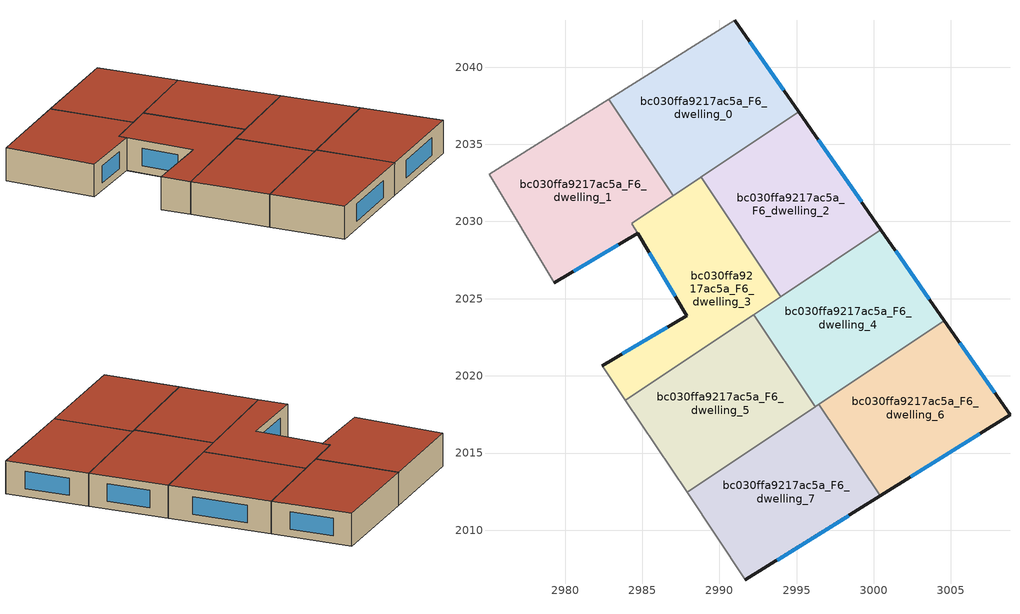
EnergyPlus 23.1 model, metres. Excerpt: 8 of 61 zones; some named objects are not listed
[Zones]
bc030ffa9217ac5a_F6_dwelling_0
 floor to bc030ffa9217ac5a_F5_dwelling_0 (EU_floor_Construction): 2991,2043.05 2995.15,2037.1 2987.03,2031.67 2982.84,2037.93 z18
 wall outside (EU_wall_Construction): 2995.15,2037.1 2991,2043.05 z18:21
 wall to bc030ffa9217ac5a_F6_dwelling_1 (EU_wall_Construction): 2982.84,2037.93 2987.03,2031.67 z18:21
 wall adiabatic (EU_wall_Construction): 2991,2043.05 2982.84,2037.93 z18:21
 wall to bc030ffa9217ac5a_F6_dwelling_2 (EU_wall_Construction): 2988.81,2032.86 2995.15,2037.1 z18:21
 wall to bc030ffa9217ac5a_F6_dwelling_3 (EU_wall_Construction): 2987.03,2031.67 2988.81,2032.86 z18:21
 window (EU_Window_Construction): 2994.18,2038.5 2991.98,2041.65 z18.7:20.3
 roof outside (EU_roof_Construction): 2995.15,2037.1 2991,2043.05 2982.84,2037.93 2987.03,2031.67 z21
bc030ffa9217ac5a_F6_dwelling_1
 floor to bc030ffa9217ac5a_F5_dwelling_1 (EU_floor_Construction): 2982.84,2037.93 2987.03,2031.67 2984.33,2029.87 2984.71,2029.24 2979.3,2026.03 2975.08,2033.07 z18
 wall outside (EU_wall_Construction): 2979.3,2026.03 2984.71,2029.24 z18:21
 wall adiabatic (EU_wall_Construction): 2982.84,2037.93 2975.08,2033.07 2979.3,2026.03 z18:21
 wall to bc030ffa9217ac5a_F6_dwelling_3 (EU_wall_Construction): 2984.34,2029.87 2987.03,2031.67 / 2984.71,2029.24 2984.33,2029.87 z18:21
 window (EU_Window_Construction): 2980.57,2026.79 2983.44,2028.48 z18.7:20.3
 roof outside (EU_roof_Construction): 2984.71,2029.24 2984.33,2029.87 2987.03,2031.67 2982.84,2037.93 2975.08,2033.07 2979.3,2026.03 z21
bc030ffa9217ac5a_F6_dwelling_2
 floor to bc030ffa9217ac5a_F5_dwelling_2 (EU_floor_Construction): 2995.15,2037.1 3000.46,2029.47 2993.97,2025.14 2988.81,2032.86 z18
 wall outside (EU_wall_Construction): 3000.46,2029.47 2995.15,2037.1 z18:21
 wall to bc030ffa9217ac5a_F6_dwelling_3 (EU_wall_Construction): 2988.81,2032.86 2993.97,2025.14 z18:21
 wall to bc030ffa9217ac5a_F6_dwelling_4 (EU_wall_Construction): 2993.97,2025.14 3000.46,2029.47 z18:21
 window (EU_Window_Construction): 2999.22,2031.27 2996.4,2035.31 z18.7:20.3
 roof outside (EU_roof_Construction): 3000.46,2029.47 2995.15,2037.1 2988.81,2032.86 2993.97,2025.14 z21
bc030ffa9217ac5a_F6_dwelling_3
 floor to bc030ffa9217ac5a_F5_dwelling_3 (EU_floor_Construction): 2988.81,2032.86 2993.97,2025.14 2983.91,2018.41 2982.42,2020.65 2987.89,2023.91 2984.34,2029.87 z18
 wall outside (EU_wall_Construction): 2984.71,2029.24 2987.89,2023.91 2982.42,2020.65 z18:21
 wall adiabatic (EU_wall_Construction): 2982.42,2020.65 2983.91,2018.41 z18:21
 wall to bc030ffa9217ac5a_F6_dwelling_5 (EU_wall_Construction): 2983.91,2018.41 2992.22,2023.96 z18:21
 wall to bc030ffa9217ac5a_F6_dwelling_4 (EU_wall_Construction): 2992.22,2023.96 2993.97,2025.14 z18:21
 window (EU_Window_Construction): 2986.61,2023.14 2983.7,2021.42 / 2985.46,2027.98 2987.15,2025.16 z18.7:20.3
 roof outside (EU_roof_Construction): 2993.97,2025.14 2988.81,2032.86 2984.34,2029.87 2987.89,2023.91 2982.42,2020.65 2983.91,2018.41 z21
bc030ffa9217ac5a_F6_dwelling_4
 floor to bc030ffa9217ac5a_F5_dwelling_4 (EU_floor_Construction): 3000.46,2029.47 3004.57,2023.58 2996.21,2018 2992.22,2023.96 z18
 wall outside (EU_wall_Construction): 3004.57,2023.58 3000.46,2029.47 z18:21
 wall to bc030ffa9217ac5a_F6_dwelling_5 (EU_wall_Construction): 2992.22,2023.96 2996.21,2018 z18:21
 wall to bc030ffa9217ac5a_F6_dwelling_6 (EU_wall_Construction): 2996.45,2018.16 3004.57,2023.58 z18:21
 wall to bc030ffa9217ac5a_F6_dwelling_7 (EU_wall_Construction): 2996.21,2018 2996.45,2018.16 z18:21
 window (EU_Window_Construction): 3003.6,2024.97 3001.43,2028.09 z18.7:20.3
 roof outside (EU_roof_Construction): 3004.57,2023.58 3000.46,2029.47 2992.22,2023.96 2996.21,2018 z21
bc030ffa9217ac5a_F6_dwelling_5
 floor to bc030ffa9217ac5a_F5_dwelling_5 (EU_floor_Construction): 2992.22,2023.96 2996.21,2018 2987.9,2012.45 2983.91,2018.41 z18
 wall adiabatic (EU_wall_Construction): 2983.91,2018.41 2987.9,2012.45 z18:21
 wall to bc030ffa9217ac5a_F6_dwelling_7 (EU_wall_Construction): 2987.9,2012.45 2996.21,2018 z18:21
 roof outside (EU_roof_Construction): 2996.21,2018 2992.22,2023.96 2983.91,2018.41 2987.9,2012.45 z21
bc030ffa9217ac5a_F6_dwelling_6
 floor to bc030ffa9217ac5a_F5_dwelling_6 (EU_floor_Construction): 3004.57,2023.58 3008.83,2017.48 3000.41,2012.23 2996.45,2018.16 z18
 wall outside (EU_wall_Construction): 3000.41,2012.23 3008.83,2017.48 3004.57,2023.58 z18:21
 wall to bc030ffa9217ac5a_F6_dwelling_7 (EU_wall_Construction): 2996.45,2018.16 3000.41,2012.23 z18:21
 window (EU_Window_Construction): 3007.83,2018.91 3005.57,2022.15 / 3002.39,2013.46 3006.85,2016.24 z18.7:20.3
 roof outside (EU_roof_Construction): 3008.83,2017.48 3004.57,2023.58 2996.45,2018.16 3000.41,2012.23 z21
bc030ffa9217ac5a_F6_dwelling_7
 floor to bc030ffa9217ac5a_F5_dwelling_7 (EU_floor_Construction): 2996.45,2018.16 3000.41,2012.23 2991.69,2006.78 2987.9,2012.45 z18
 wall outside (EU_wall_Construction): 2991.69,2006.78 3000.41,2012.23 z18:21
 wall adiabatic (EU_wall_Construction): 2987.9,2012.45 2991.69,2006.78 z18:21
 window (EU_Window_Construction): 2993.74,2008.06 2998.37,2010.95 z18.7:20.3
 roof outside (EU_roof_Construction): 3000.41,2012.23 2996.45,2018.16 2987.9,2012.45 2991.69,2006.78 z21
[Building]
EU S2 Campaign: North Axis=0; Terrain=City; Solar Distribution=FullExterior
[Site:Location]
Budapest.Ferenc.Liszt.Intl.AP: Latitude=47.437; Longitude=19.256; Time Zone=1; Elevation=185
[SizingPeriod:WeatherFileDays]
AnnualSizingPeriod: Begin Month=1; Begin Day of Month=1; End Month=12; End Day of Month=31; Day of Week for Start Day=Monday; Use Weather File Daylight Saving Period=No; Use Weather File Rain and Snow Indicators=No
[MATERIAL]
EU_InternalMass_Material: Roughness=MediumRough; Thickness=0.1; Conductivity=1; Density=1800; Specific Heat=900; Thermal Absorptance=0.9; Solar Absorptance=0.7; Visible Absorptance=0.7
[MATERIAL:NOMASS] Roughness=MediumRough; Thermal Absorptance=0.9; Solar Absorptance=0.7; Visible Absorptance=0.7
Name | Thermal Resistance
EU_wall_NoMass | 0.832559
EU_roof_NoMass | 1.39638
EU_floor_NoMass | 0.872794
[WINDOWMATERIAL:SIMPLEGLAZINGSYSTEM]
EU_Window_SimpleGlazing: UFactor=2.79869; Solar Heat Gain Coefficient=0.75; Visible Transmittance=0.75
[CONSTRUCTION]
EU_wall_Construction: EU_wall_NoMass
EU_roof_Construction: EU_roof_NoMass
EU_floor_Construction: EU_floor_NoMass
EU_Window_Construction: EU_Window_SimpleGlazing
EU_InternalMass_Construction: EU_InternalMass_Material
[ZONE] Type=1; Multiplier=1; Ceiling Height=autocalculate; Floor Area=autocalculate; Part of Total Floor Area=Yes
Name | Volume
bc030ffa9217ac5a_F6_dwelling_0 | 215.07
bc030ffa9217ac5a_F6_dwelling_1 | 225.721
bc030ffa9217ac5a_F6_dwelling_2 | 215.084
bc030ffa9217ac5a_F6_dwelling_3 | 204.39
bc030ffa9217ac5a_F6_dwelling_4 | 215.061
bc030ffa9217ac5a_F6_dwelling_5 | 215.049
bc030ffa9217ac5a_F6_dwelling_6 | 215.069
bc030ffa9217ac5a_F6_dwelling_7 | 215.088
[INTERNALMASS] Construction=EU_InternalMass_Construction
Name | Zone or ZoneList | Surface Area
bc030ffa9217ac5a_F6_dwelling_0_EU_InternalMass | bc030ffa9217ac5a_F6_dwelling_0 | 71.69
bc030ffa9217ac5a_F6_dwelling_1_EU_InternalMass | bc030ffa9217ac5a_F6_dwelling_1 | 75.2417
bc030ffa9217ac5a_F6_dwelling_2_EU_InternalMass | bc030ffa9217ac5a_F6_dwelling_2 | 71.6946
bc030ffa9217ac5a_F6_dwelling_3_EU_InternalMass | bc030ffa9217ac5a_F6_dwelling_3 | 68.145
bc030ffa9217ac5a_F6_dwelling_4_EU_InternalMass | bc030ffa9217ac5a_F6_dwelling_4 | 71.6872
bc030ffa9217ac5a_F6_dwelling_5_EU_InternalMass | bc030ffa9217ac5a_F6_dwelling_5 | 71.683
bc030ffa9217ac5a_F6_dwelling_6_EU_InternalMass | bc030ffa9217ac5a_F6_dwelling_6 | 71.6896
bc030ffa9217ac5a_F6_dwelling_7_EU_InternalMass | bc030ffa9217ac5a_F6_dwelling_7 | 71.6962
[OTHEREQUIPMENT] Fuel Type=Electricity; Design Level Calculation Method=Watts/Area; Power per Zone Floor Area=1; Fraction Latent=0; Fraction Radiant=0; Fraction Lost=0; Carbon Dioxide Generation Rate=0; EndUse Subcategory=EU_Step8_InternalGains
Name | Zone or ZoneList or Space or SpaceList | Schedule
EU_Step8_InternalGain_bc030ffa9217ac5a_F6_dwelling_0_f000 | bc030ffa9217ac5a_F6_dwelling_0 | EU_Step8_GainSchedule_bc030ffa9217ac5a_F6_dwelling_0_f000
EU_Step8_InternalGain_bc030ffa9217ac5a_F6_dwelling_1_f000 | bc030ffa9217ac5a_F6_dwelling_1 | EU_Step8_GainSchedule_bc030ffa9217ac5a_F6_dwelling_1_f000
EU_Step8_InternalGain_bc030ffa9217ac5a_F6_dwelling_2_f000 | bc030ffa9217ac5a_F6_dwelling_2 | EU_Step8_GainSchedule_bc030ffa9217ac5a_F6_dwelling_2_f000
EU_Step8_InternalGain_bc030ffa9217ac5a_F6_dwelling_3_f000 | bc030ffa9217ac5a_F6_dwelling_3 | EU_Step8_GainSchedule_bc030ffa9217ac5a_F6_dwelling_3_f000
EU_Step8_InternalGain_bc030ffa9217ac5a_F6_dwelling_4_f000 | bc030ffa9217ac5a_F6_dwelling_4 | EU_Step8_GainSchedule_bc030ffa9217ac5a_F6_dwelling_4_f000
EU_Step8_InternalGain_bc030ffa9217ac5a_F6_dwelling_5_f000 | bc030ffa9217ac5a_F6_dwelling_5 | EU_Step8_GainSchedule_bc030ffa9217ac5a_F6_dwelling_5_f000
EU_Step8_InternalGain_bc030ffa9217ac5a_F6_dwelling_6_f000 | bc030ffa9217ac5a_F6_dwelling_6 | EU_Step8_GainSchedule_bc030ffa9217ac5a_F6_dwelling_6_f000
EU_Step8_InternalGain_bc030ffa9217ac5a_F6_dwelling_7_f000 | bc030ffa9217ac5a_F6_dwelling_7 | EU_Step8_GainSchedule_bc030ffa9217ac5a_F6_dwelling_7_f000
[ZONEVENTILATION:DESIGNFLOWRATE] Schedule=EU_AlwaysOn; Design Flow Rate Calculation Method=AirChanges/Hour; Air Changes per Hour=0.475469; Ventilation Type=Natural; Fan Pressure Rise=0; Fan Total Efficiency=1; Constant Term Coefficient=1; Temperature Term Coefficient=0; Velocity Term Coefficient=0; Velocity Squared Term Coefficient=0; Minimum Indoor Temperature=-100; Maximum Indoor Temperature=100; Delta Temperature=-100; Minimum Outdoor Temperature=-100; Maximum Outdoor Temperature=100; Maximum Wind Speed=40
Name | Zone or ZoneList or Space or SpaceList
EU_ConstantAir_bc030ffa9217ac5a_F6_dwelling_0 | bc030ffa9217ac5a_F6_dwelling_0
EU_ConstantAir_bc030ffa9217ac5a_F6_dwelling_1 | bc030ffa9217ac5a_F6_dwelling_1
EU_ConstantAir_bc030ffa9217ac5a_F6_dwelling_2 | bc030ffa9217ac5a_F6_dwelling_2
EU_ConstantAir_bc030ffa9217ac5a_F6_dwelling_3 | bc030ffa9217ac5a_F6_dwelling_3
EU_ConstantAir_bc030ffa9217ac5a_F6_dwelling_4 | bc030ffa9217ac5a_F6_dwelling_4
EU_ConstantAir_bc030ffa9217ac5a_F6_dwelling_5 | bc030ffa9217ac5a_F6_dwelling_5
EU_ConstantAir_bc030ffa9217ac5a_F6_dwelling_6 | bc030ffa9217ac5a_F6_dwelling_6
EU_ConstantAir_bc030ffa9217ac5a_F6_dwelling_7 | bc030ffa9217ac5a_F6_dwelling_7
[HVACTEMPLATE:ZONE:IDEALLOADSAIRSYSTEM] System Availability Schedule=EU_AlwaysOn; Maximum Heating Supply Air Temperature=50; Minimum Cooling Supply Air Temperature=13; Maximum Heating Supply Air Humidity Ratio=0.0156; Minimum Cooling Supply Air Humidity Ratio=0.0077; Heating Limit=NoLimit; Cooling Limit=NoLimit; Heating Availability Schedule=EU_AlwaysOn; Cooling Availability Schedule=EU_CoolingOff; Dehumidification Control Type=ConstantSensibleHeatRatio; Cooling Sensible Heat Ratio=0.7; Dehumidification Setpoint=60; Humidification Control Type=None; Humidification Setpoint=30; Outdoor Air Method=None; Outdoor Air Flow Rate per Person=0.00944; Outdoor Air Flow Rate per Zone Floor Area=0; Outdoor Air Flow Rate per Zone=0; Demand Controlled Ventilation Type=None; Outdoor Air Economizer Type=NoEconomizer; Heat Recovery Type=None; Sensible Heat Recovery Effectiveness=0.7; Latent Heat Recovery Effectiveness=0.65
Name | Template Thermostat
bc030ffa9217ac5a_F6_dwelling_0 | EU_HeatOnly_bc030ffa9217ac5a_F6_dwelling_0
bc030ffa9217ac5a_F6_dwelling_1 | EU_HeatOnly_bc030ffa9217ac5a_F6_dwelling_1
bc030ffa9217ac5a_F6_dwelling_2 | EU_HeatOnly_bc030ffa9217ac5a_F6_dwelling_2
bc030ffa9217ac5a_F6_dwelling_3 | EU_HeatOnly_bc030ffa9217ac5a_F6_dwelling_3
bc030ffa9217ac5a_F6_dwelling_4 | EU_HeatOnly_bc030ffa9217ac5a_F6_dwelling_4
bc030ffa9217ac5a_F6_dwelling_5 | EU_HeatOnly_bc030ffa9217ac5a_F6_dwelling_5
bc030ffa9217ac5a_F6_dwelling_6 | EU_HeatOnly_bc030ffa9217ac5a_F6_dwelling_6
bc030ffa9217ac5a_F6_dwelling_7 | EU_HeatOnly_bc030ffa9217ac5a_F6_dwelling_7
[SIZING:ZONE] Zone Cooling Design Supply Air Temperature Input Method=SupplyAirTemperature; Zone Cooling Design Supply Air Temperature=13; Zone Heating Design Supply Air Temperature Input Method=SupplyAirTemperature; Zone Heating Design Supply Air Temperature=50; Zone Cooling Design Supply Air Humidity Ratio=0.008; Zone Heating Design Supply Air Humidity Ratio=0.008; Cooling Design Air Flow Method=DesignDay; Cooling Design Air Flow Rate=0; Cooling Minimum Air Flow per Zone Floor Area=0.000762; Cooling Minimum Air Flow=0; Cooling Minimum Air Flow Fraction=0.2; Heating Design Air Flow Method=DesignDay; Heating Design Air Flow Rate=0; Heating Maximum Air Flow per Zone Floor Area=0.002032; Heating Maximum Air Flow=0.141576; Heating Maximum Air Flow Fraction=0.3; Account for Dedicated Outdoor Air System=No; Dedicated Outdoor Air System Control Strategy=NeutralSupplyAir; Dedicated Outdoor Air Low Setpoint Temperature for Design=autosize; Dedicated Outdoor Air High Setpoint Temperature for Design=autosize; Zone Load Sizing Method=Sensible Load Only No Latent Load; Zone Latent Cooling Design Supply Air Humidity Ratio Input Method=HumidityRatioDifference; Zone Cooling Design Supply Air Humidity Ratio Difference=0.005; Zone Latent Heating Design Supply Air Humidity Ratio Input Method=HumidityRatioDifference; Zone Humidification Design Supply Air Humidity Ratio Difference=0.005
bc030ffa9217ac5a_F6_dwelling_0; bc030ffa9217ac5a_F6_dwelling_1; bc030ffa9217ac5a_F6_dwelling_2; bc030ffa9217ac5a_F6_dwelling_3; bc030ffa9217ac5a_F6_dwelling_4; bc030ffa9217ac5a_F6_dwelling_5; bc030ffa9217ac5a_F6_dwelling_6; bc030ffa9217ac5a_F6_dwelling_7
[SCHEDULE:CONSTANT]
Name | Hourly Value
EU_AlwaysOn | 1
EU_CoolingOff | 0
[SCHEDULE:FILE] Column Number=1; Rows to Skip at Top=0; Number of Hours of Data=8760; Column Separator=Comma; Interpolate to Timestep=No; Minutes per Item=60; Adjust Schedule for Daylight Savings=Yes
Name | File
EU_Step8_GainSchedule_bc030ffa9217ac5a_F6_dwelling_0_f000 | ../../schedules/bc030ffa9217ac5a/bc030ffa9217ac5a_F6_dwelling_0_f000_gain.csv
EU_Step8_GainSchedule_bc030ffa9217ac5a_F6_dwelling_1_f000 | ../../schedules/bc030ffa9217ac5a/bc030ffa9217ac5a_F6_dwelling_1_f000_gain.csv
EU_Step8_GainSchedule_bc030ffa9217ac5a_F6_dwelling_2_f000 | ../../schedules/bc030ffa9217ac5a/bc030ffa9217ac5a_F6_dwelling_2_f000_gain.csv
EU_Step8_GainSchedule_bc030ffa9217ac5a_F6_dwelling_3_f000 | ../../schedules/bc030ffa9217ac5a/bc030ffa9217ac5a_F6_dwelling_3_f000_gain.csv
EU_Step8_GainSchedule_bc030ffa9217ac5a_F6_dwelling_4_f000 | ../../schedules/bc030ffa9217ac5a/bc030ffa9217ac5a_F6_dwelling_4_f000_gain.csv
EU_Step8_GainSchedule_bc030ffa9217ac5a_F6_dwelling_5_f000 | ../../schedules/bc030ffa9217ac5a/bc030ffa9217ac5a_F6_dwelling_5_f000_gain.csv
EU_Step8_GainSchedule_bc030ffa9217ac5a_F6_dwelling_6_f000 | ../../schedules/bc030ffa9217ac5a/bc030ffa9217ac5a_F6_dwelling_6_f000_gain.csv
EU_Step8_GainSchedule_bc030ffa9217ac5a_F6_dwelling_7_f000 | ../../schedules/bc030ffa9217ac5a/bc030ffa9217ac5a_F6_dwelling_7_f000_gain.csv
